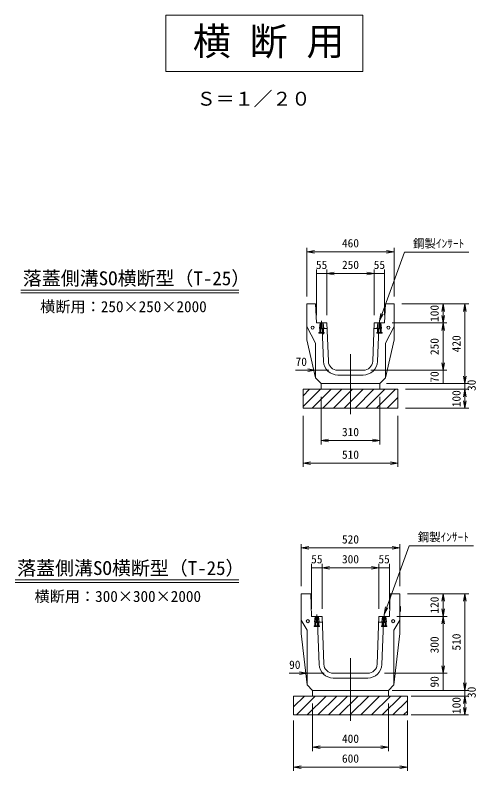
# Model space of a CAD drawing. Units: millimetres, scale not verified. Extents: x 3865 to 14796, y 1933 to 9334.
# Drawn here: x 3865 to 6295, y 5347 to 9334 of the extents above; entities that cross this region are included whole.
import ezdxf
from ezdxf.enums import TextEntityAlignment as Align

# ---------------------------------------------------------------- set-up
doc = ezdxf.new("R2010")
doc.units = ezdxf.units.MM
doc.header["$LTSCALE"] = 20
doc.layers.add('0_2', color=4, linetype='Continuous', lineweight=18)
doc.styles.add('ＭＳ ゴシック-5.0-0.0', font='')
doc.styles.get('ＭＳ ゴシック-5.0-0.0').set_extended_font_data('ＭＳ ゴシック-5.0-0.0')

msp = doc.modelspace()

# ---------------------------------------------------------------- linework, layer by layer
at = {"layer": '0_2'}
for p, q in [((4659.2, 9037), (4659.2, 9334.22)), ((4659.2, 9334.22), (5698.03, 9334.22)), ((5698.03, 9334.22), (5698.03, 9037)), ((5698.03, 9037), (4659.2, 9037)), ((5403.83, 7850.67), (5403.83, 8105.84)), ((5863.83, 7850.67), (5863.83, 8105.84)), ((5403.83, 8085.84), (5443.22, 8092.79)), ((5403.83, 8085.84), (5443.22, 8078.9)), ((5863.83, 8085.84), (5403.83, 8085.84)), ((5786.33, 7721.21), (5918.3, 8083.81)), ((5863.83, 8085.84), (5824.43, 8092.79)), ((5863.83, 8085.84), (5824.43, 8078.9)), ((5918.3, 8083.81), (6257.67, 8083.81)), ((5453.83, 7750.67), (5453.83, 7991.69)), ((5508.83, 7750.67), (5508.83, 7991.69)), ((5508.83, 7971.69), (5548.22, 7978.64)), ((5758.83, 7971.69), (5719.43, 7978.64)), ((5758.83, 7750.67), (5758.83, 7991.69)), ((5813.83, 7750.67), (5813.83, 7991.69)), ((5508.83, 7971.69), (5453.83, 7971.69)), ((5508.83, 7971.69), (5548.22, 7964.75)), ((5508.83, 7971.69), (5758.83, 7971.69)), ((5758.83, 7971.69), (5719.43, 7964.75)), ((5758.83, 7971.69), (5813.83, 7971.69)), ((3894.71, 7883.57), (5044.41, 7883.57)), ((3894.71, 7869.57), (5044.41, 7869.57)), ((5448.83, 7810.67), (5403.83, 7810.67)), ((5403.83, 7690.67), (5403.83, 7810.67)), ((5448.83, 7810.67), (5453.83, 7710.67)), ((5818.83, 7810.67), (5813.83, 7710.67)), ((5818.83, 7810.67), (5863.83, 7810.67)), ((5863.83, 7690.67), (5863.83, 7810.67)), ((5903.83, 7810.67), (6257.67, 7810.67)), ((6122.01, 7810.67), (6115.07, 7771.28)), ((6122.01, 7810.67), (6128.96, 7771.28)), ((6122.01, 7810.67), (6122.01, 7710.67)), ((6162.01, 7810.67), (6257.67, 7810.67)), ((6237.67, 7810.67), (6230.72, 7771.28)), ((6237.67, 7810.67), (6244.62, 7771.28)), ((6237.67, 7810.67), (6237.67, 7390.67)), ((5786.33, 7721.21), (5793.27, 7760.61)), ((5786.33, 7721.21), (5806.33, 7755.85)), ((6122.01, 7710.67), (6115.07, 7750.06)), ((6122.01, 7710.67), (6128.96, 7750.06)), ((5508.83, 7710.67), (5453.83, 7710.67)), ((5473.22, 7710.67), (5469.54, 7681.46)), ((5475.33, 7660.67), (5475.33, 7710.67)), ((5481.33, 7721.21), (5481.33, 7677.13)), ((5487.33, 7660.67), (5487.33, 7710.67)), ((5489.44, 7710.67), (5493.12, 7681.46)), ((5508.83, 7710.67), (5516.91, 7508.67)), ((5758.83, 7710.67), (5750.75, 7508.67)), ((5758.83, 7710.67), (5813.83, 7710.67)), ((5778.22, 7710.67), (5774.54, 7681.46)), ((5780.33, 7660.67), (5780.33, 7710.67)), ((5786.33, 7721.21), (5786.33, 7677.13)), ((5792.33, 7660.67), (5792.33, 7710.67)), ((5794.44, 7710.67), (5798.12, 7681.46)), ((5853.83, 7710.67), (6142.01, 7710.67)), ((6122.01, 7710.67), (6115.07, 7671.28)), ((6122.01, 7710.67), (6128.96, 7671.28)), ((6122.01, 7710.67), (6122.01, 7460.67)), ((5403.83, 7690.67), (5403.83, 7620.67)), ((5403.83, 7690.67), (5448.83, 7604.07)), ((5495.33, 7660.67), (5467.33, 7660.67)), ((5467.33, 7660.67), (5467.33, 7656.67)), ((5495.33, 7656.67), (5467.33, 7656.67)), ((5469.54, 7681.46), (5493.12, 7681.46)), ((5471.33, 7660.67), (5471.33, 7681.46)), ((5485.01, 7680.67), (5491.93, 7507.67)), ((5485.01, 7680.67), (5510.03, 7680.67)), ((5485.01, 7680.67), (5492.21, 7650.67)), ((5491.33, 7660.67), (5491.33, 7681.46)), ((5495.33, 7660.67), (5495.33, 7656.67)), ((5782.65, 7680.67), (5757.63, 7680.67)), ((5772.33, 7660.67), (5800.33, 7660.67)), ((5772.33, 7660.67), (5772.33, 7656.67)), ((5772.33, 7656.67), (5800.33, 7656.67)), ((5798.12, 7681.46), (5774.54, 7681.46)), ((5782.65, 7680.67), (5775.73, 7507.67)), ((5776.33, 7660.67), (5776.33, 7681.46)), ((5796.33, 7660.67), (5796.33, 7681.46)), ((5800.33, 7660.67), (5800.33, 7656.67)), ((5863.83, 7690.67), (5818.83, 7604.07)), ((5863.83, 7690.67), (5863.83, 7620.67)), ((5403.83, 7620.67), (5448.83, 7420.67)), ((5863.83, 7620.67), (5818.83, 7420.67)), ((5448.83, 7604.07), (5448.83, 7420.67)), ((5818.83, 7604.07), (5818.83, 7420.67)), ((5633.83, 7229.71), (5633.83, 7546.22)), ((6122.01, 7460.67), (6115.07, 7500.06)), ((6122.01, 7460.67), (6128.96, 7500.06)), ((5448.83, 7460.67), (5343.98, 7460.67)), ((5448.83, 7460.67), (5409.43, 7467.61)), ((5448.83, 7460.67), (5409.43, 7453.72)), ((5448.83, 7460.67), (5518.83, 7460.67)), ((5633.83, 7460.67), (5566.87, 7460.67)), ((5633.83, 7460.67), (5700.79, 7460.67)), ((5740.79, 7460.67), (6142.01, 7460.67)), ((6122.01, 7460.67), (6122.01, 7390.67)), ((5478.83, 7390.67), (5448.83, 7420.67)), ((5633.83, 7435.67), (5566.87, 7435.67)), ((5633.83, 7435.67), (5700.79, 7435.67)), ((5788.83, 7390.67), (5818.83, 7420.67)), ((6237.67, 7390.67), (6230.72, 7430.06)), ((6237.67, 7390.67), (6244.62, 7430.06)), ((5478.83, 7390.67), (5478.83, 7360.67)), ((5633.83, 7390.67), (5478.83, 7390.67)), ((5633.83, 7390.67), (5788.83, 7390.67)), ((5788.83, 7360.67), (5788.83, 7390.67)), ((5823.83, 7390.67), (6257.67, 7390.67)), ((6237.67, 7390.67), (6237.67, 7360.67)), ((5418.14, 7360.67), (5383.83, 7326.35)), ((5474.71, 7360.67), (5383.83, 7269.79)), ((5383.83, 7360.67), (5883.83, 7360.67)), ((5383.83, 7360.67), (5383.83, 7260.67)), ((5531.28, 7360.67), (5431.28, 7260.67)), ((5587.85, 7360.67), (5487.85, 7260.67)), ((5644.42, 7360.67), (5544.42, 7260.67)), ((5700.98, 7360.67), (5600.98, 7260.67)), ((5757.55, 7360.67), (5657.55, 7260.67)), ((5814.12, 7360.67), (5714.12, 7260.67)), ((5870.69, 7360.67), (5770.69, 7260.67)), ((5883.83, 7260.67), (5883.83, 7360.67)), ((5923.83, 7360.67), (6257.67, 7360.67)), ((6237.67, 7360.67), (6230.72, 7321.28)), ((6237.67, 7360.67), (6244.62, 7321.28)), ((6237.67, 7360.67), (6237.67, 7260.67)), ((5478.83, 7069.8), (5478.83, 7320.67)), ((5788.83, 7069.8), (5788.83, 7320.67)), ((5883.83, 7317.24), (5827.26, 7260.67)), ((6237.67, 7260.67), (6230.72, 7300.06)), ((6237.67, 7260.67), (6244.62, 7300.06)), ((5383.83, 7260.67), (5883.83, 7260.67)), ((5923.83, 7260.67), (6257.67, 7260.67)), ((5383.83, 6950.46), (5383.83, 7220.67)), ((5478.83, 7069.8), (5478.83, 7220.67)), ((5788.83, 7069.8), (5788.83, 7220.67)), ((5883.83, 6950.46), (5883.83, 7220.67)), ((5478.83, 7089.8), (5518.22, 7096.74)), ((5478.83, 7089.8), (5518.22, 7082.85)), ((5478.83, 7089.8), (5788.83, 7089.8)), ((5788.83, 7089.8), (5749.43, 7096.74)), ((5788.83, 7089.8), (5749.43, 7082.85)), ((5383.83, 6970.46), (5423.22, 6977.4)), ((5883.83, 6970.46), (5844.43, 6977.4)), ((5383.83, 6970.46), (5423.22, 6963.51)), ((5383.83, 6970.46), (5883.83, 6970.46)), ((5883.83, 6970.46), (5844.43, 6963.51)), ((5373.83, 6322.03), (5373.83, 6543.54)), ((5893.83, 6322.03), (5893.83, 6543.54)), ((5373.83, 6523.54), (5413.22, 6530.48)), ((5373.83, 6523.54), (5413.22, 6516.59)), ((5893.83, 6523.54), (5373.83, 6523.54)), ((5811.33, 6172.58), (5943.3, 6535.17)), ((5893.83, 6523.54), (5854.43, 6530.48)), ((5893.83, 6523.54), (5854.43, 6516.59)), ((5943.3, 6535.17), (6282.67, 6535.17)), ((5428.83, 6202.03), (5428.83, 6438.86)), ((5483.83, 6202.03), (5483.83, 6438.86)), ((5483.83, 6418.86), (5523.22, 6425.81)), ((5783.83, 6418.86), (5744.43, 6425.81)), ((5783.83, 6202.03), (5783.83, 6438.86)), ((5838.83, 6202.03), (5838.83, 6438.86)), ((5428.83, 6418.86), (5483.83, 6418.86)), ((5483.83, 6418.86), (5523.22, 6411.92)), ((5483.83, 6418.86), (5783.83, 6418.86)), ((5783.83, 6418.86), (5744.43, 6411.92)), ((5783.83, 6418.86), (5838.83, 6418.86)), ((3864.71, 6354.94), (5044.41, 6354.94)), ((3864.71, 6340.94), (5044.41, 6340.94)), ((5373.83, 6282.03), (5423.83, 6282.03)), ((5373.83, 6072.03), (5373.83, 6282.03)), ((5423.83, 6282.03), (5428.83, 6162.03)), ((5843.83, 6282.03), (5838.83, 6162.03)), ((5893.83, 6282.03), (5843.83, 6282.03)), ((5893.83, 6072.03), (5893.83, 6282.03)), ((5933.83, 6282.03), (6256.15, 6282.03)), ((5973.83, 6282.03), (6257.67, 6282.03)), ((6122.01, 6282.03), (6115.07, 6242.64)), ((6122.01, 6282.03), (6128.96, 6242.64)), ((6122.01, 6282.03), (6122.01, 6162.03)), ((6237.67, 6282.03), (6230.72, 6242.64)), ((6237.67, 6282.03), (6244.62, 6242.64)), ((6237.67, 6282.03), (6237.67, 5772.03)), ((5811.33, 6172.58), (5818.27, 6211.97)), ((5811.33, 6172.58), (5831.33, 6207.22)), ((5893.83, 6217.03), (5897.83, 6212.03)), ((5897.83, 6192.03), (5893.83, 6187.03)), ((5897.83, 6212.03), (5897.83, 6192.03)), ((6122.01, 6162.03), (6115.07, 6201.42)), ((6122.01, 6162.03), (6128.96, 6201.42)), ((5373.83, 6142.03), (5404.83, 6089.39)), ((5428.83, 6162.03), (5483.83, 6162.03)), ((5448.22, 6162.03), (5444.54, 6132.83)), ((5450.33, 6112.03), (5450.33, 6162.03)), ((5456.33, 6172.58), (5456.33, 6128.5)), ((5462.33, 6112.03), (5462.33, 6162.03)), ((5464.44, 6162.03), (5468.12, 6132.83)), ((5493.06, 5910.2), (5483.83, 6162.03)), ((5774.59, 5910.2), (5783.83, 6162.03)), ((5838.83, 6162.03), (5783.83, 6162.03)), ((5803.22, 6162.03), (5799.54, 6132.83)), ((5805.33, 6112.03), (5805.33, 6162.03)), ((5811.33, 6172.58), (5811.33, 6128.5)), ((5817.33, 6112.03), (5817.33, 6162.03)), ((5819.44, 6162.03), (5823.12, 6132.83)), ((5893.83, 6142.03), (5862.83, 6089.39)), ((5878.83, 6162.03), (6143.09, 6162.03)), ((6122.01, 6162.03), (6115.07, 6122.64)), ((6122.01, 6162.03), (6128.96, 6122.64)), ((6122.01, 6162.03), (6122.01, 5862.03)), ((5470.33, 6112.03), (5442.33, 6112.03)), ((5442.33, 6112.03), (5442.33, 6108.03)), ((5470.33, 6108.03), (5442.33, 6108.03)), ((5444.54, 6132.83), (5468.12, 6132.83)), ((5446.33, 6112.03), (5446.33, 6132.83)), ((5459.91, 6132.03), (5484.93, 6132.03)), ((5468.08, 5909.28), (5459.91, 6132.03)), ((5466.33, 6112.03), (5466.33, 6132.83)), ((5470.33, 6112.03), (5470.33, 6108.03)), ((5807.74, 6132.03), (5782.73, 6132.03)), ((5797.33, 6112.03), (5825.33, 6112.03)), ((5797.33, 6112.03), (5797.33, 6108.03)), ((5797.33, 6108.03), (5825.33, 6108.03)), ((5823.12, 6132.83), (5799.54, 6132.83)), ((5799.58, 5909.28), (5807.74, 6132.03)), ((5801.33, 6112.03), (5801.33, 6132.83)), ((5821.33, 6112.03), (5821.33, 6132.83)), ((5825.33, 6112.03), (5825.33, 6108.03)), ((5373.83, 6072.03), (5404.83, 5801.03)), ((5404.83, 6089.39), (5404.83, 5801.03)), ((5862.83, 6089.39), (5862.83, 5801.03)), ((5893.83, 6072.03), (5862.83, 5801.03)), ((5633.83, 5610.54), (5633.83, 5942.18)), ((6122.01, 5862.03), (6115.07, 5901.42)), ((6122.01, 5862.03), (6128.96, 5901.42)), ((5404.83, 5862.03), (5310.15, 5862.03)), ((5404.83, 5862.03), (5365.43, 5868.98)), ((5404.83, 5862.03), (5365.43, 5855.09)), ((5404.83, 5862.03), (5494.83, 5862.03)), ((5633.83, 5862.03), (5543.03, 5862.03)), ((5633.83, 5862.03), (5724.63, 5862.03)), ((5812.83, 5862.03), (6143.09, 5862.03)), ((6122.01, 5862.03), (6122.01, 5772.03)), ((5633.83, 5837.03), (5543.03, 5837.03)), ((5633.83, 5837.03), (5724.63, 5837.03)), ((5433.83, 5772.03), (5404.83, 5801.03)), ((5833.83, 5772.03), (5862.83, 5801.03)), ((6237.67, 5772.03), (6230.72, 5811.42)), ((6237.67, 5772.03), (6244.62, 5811.42)), ((5933.83, 5742.03), (5333.83, 5742.03)), ((5333.83, 5642.03), (5333.83, 5742.03)), ((5391.57, 5742.03), (5333.83, 5684.29)), ((5448.14, 5742.03), (5348.14, 5642.03)), ((5504.71, 5742.03), (5404.71, 5642.03)), ((5433.83, 5772.03), (5633.83, 5772.03)), ((5433.83, 5742.03), (5433.83, 5772.03)), ((5833.83, 5772.03), (5453.83, 5772.03)), ((5561.28, 5742.03), (5461.28, 5642.03)), ((5617.85, 5742.03), (5517.85, 5642.03)), ((5674.42, 5742.03), (5574.42, 5642.03)), ((5730.98, 5742.03), (5630.98, 5642.03)), ((5787.55, 5742.03), (5687.55, 5642.03)), ((5844.12, 5742.03), (5744.12, 5642.03)), ((5900.69, 5742.03), (5800.69, 5642.03)), ((5833.83, 5742.03), (5833.83, 5772.03)), ((5852.83, 5772.03), (6256.15, 5772.03)), ((5892.83, 5772.03), (6257.67, 5772.03)), ((5933.83, 5642.03), (5933.83, 5742.03)), ((5953.83, 5742.03), (6256.15, 5742.03)), ((6237.67, 5742.03), (6230.72, 5702.64)), ((6237.67, 5772.03), (6237.67, 5742.03)), ((6237.67, 5742.03), (6244.62, 5702.64)), ((6237.67, 5742.03), (6237.67, 5642.03)), ((5433.83, 5451.89), (5433.83, 5702.03)), ((5833.83, 5451.89), (5833.83, 5702.03)), ((5933.83, 5718.6), (5857.26, 5642.03)), ((5913.83, 5642.03), (5933.83, 5662.03)), ((6237.67, 5642.03), (6230.72, 5681.42)), ((6237.67, 5642.03), (6244.62, 5681.42)), ((5933.83, 5642.03), (5333.83, 5642.03)), ((5953.83, 5642.03), (6256.15, 5642.03)), ((5333.83, 5347.21), (5333.83, 5612.69)), ((5933.83, 5347.21), (5933.83, 5612.69)), ((5433.83, 5471.89), (5473.22, 5478.83)), ((5433.83, 5471.89), (5473.22, 5464.94)), ((5433.83, 5471.89), (5833.83, 5471.89)), ((5833.83, 5471.89), (5794.43, 5478.83)), ((5833.83, 5471.89), (5794.43, 5464.94)), ((5333.83, 5367.21), (5373.22, 5374.16)), ((5333.83, 5367.21), (5373.22, 5360.27)), ((5333.83, 5367.21), (5933.83, 5367.21)), ((5933.83, 5367.21), (5894.43, 5374.16)), ((5933.83, 5367.21), (5894.43, 5360.27))]:
    msp.add_line(p, q, dxfattribs=at)
for centre in [(5433.83, 7685.67), (5833.83, 7685.67), (5408.83, 6137.03), (5858.83, 6137.03)]:
    msp.add_circle(centre, 8, dxfattribs=at)
for centre, radius, start, end in [((5566.87, 7510.67), 75, 182.29061, 270), ((5566.87, 7510.67), 50, 182.29061, 270), ((5700.79, 7510.67), 50, 270, 357.70939), ((5700.79, 7510.67), 75, 270, 357.70939), ((5543.03, 5912.03), 75, 182.0999, 270), ((5543.03, 5912.03), 50, 182.0999, 270), ((5724.63, 5912.03), 50, 270, 357.9001), ((5724.63, 5912.03), 75, 270, 357.9001)]:
    msp.add_arc(centre, radius, start, end, dxfattribs=at)

# ---------------------------------------------------------------- texts
at = {"layer": '0_2', "color": 7, "style": 'ＭＳ ゴシック-5.0-0.0'}
for s, height, p in [('横 断 用', 146.6, (4802.32, 9078.95)), ('Ｓ＝１／２０', 73.31, (4822.32, 8834.52)), ('460', 43.99, (5588.83, 8095.84)), ('鋼製ｲﾝｻｰﾄ', 43.99, (5963.88, 8093.81)), ('55', 43.99, (5451.33, 7981.69)), ('250', 43.99, (5588.83, 7981.69)), ('55', 43.99, (5756.33, 7981.69)), ('落蓋側溝SO横断型（T-25）', 73.31, (3905.52, 7887.22)), ('横断用：250×250×2000', 58.65, (3996.82, 7749.46)), ('70', 43.99, (5343.98, 7470.67)), ('310', 43.99, (5588.83, 7099.8)), ('510', 43.99, (5588.83, 6980.46)), ('520', 43.99, (5588.83, 6533.54)), ('鋼製ｲﾝｻｰﾄ', 43.99, (5988.88, 6545.17)), ('落蓋側溝SO横断型（T-25）', 73.31, (3875.52, 6358.58)), ('55', 43.99, (5426.33, 6428.86)), ('300', 43.99, (5588.83, 6428.86)), ('55', 43.99, (5781.33, 6428.86)), ('横断用：300×300×2000', 58.65, (3966.82, 6220.82)), ('90', 43.99, (5310.15, 5872.03)), ('400', 43.99, (5588.83, 5481.89)), ('600', 43.99, (5588.83, 5377.21))]:
    msp.add_text(s, height=height, dxfattribs=at).set_placement(p, align=Align.BOTTOM_LEFT)
for s, p in [('100', (6112.01, 7715.67)), ('250', (6112.01, 7540.67)), ('420', (6227.67, 7555.67)), ('70', (6112.01, 7395.67)), ('30', (6307.67, 7351.4)), ('100', (6227.67, 7265.67)), ('120', (6112.01, 6177.03)), ('510', (6227.67, 5982.03)), ('300', (6112.01, 5967.03)), ('90', (6112.01, 5787.03)), ('30', (6307.67, 5731.5)), ('100', (6227.67, 5647.03))]:
    msp.add_text(s, height=43.99, rotation=90, dxfattribs=at).set_placement(p, align=Align.BOTTOM_LEFT)

doc.saveas('drawing.dxf')
